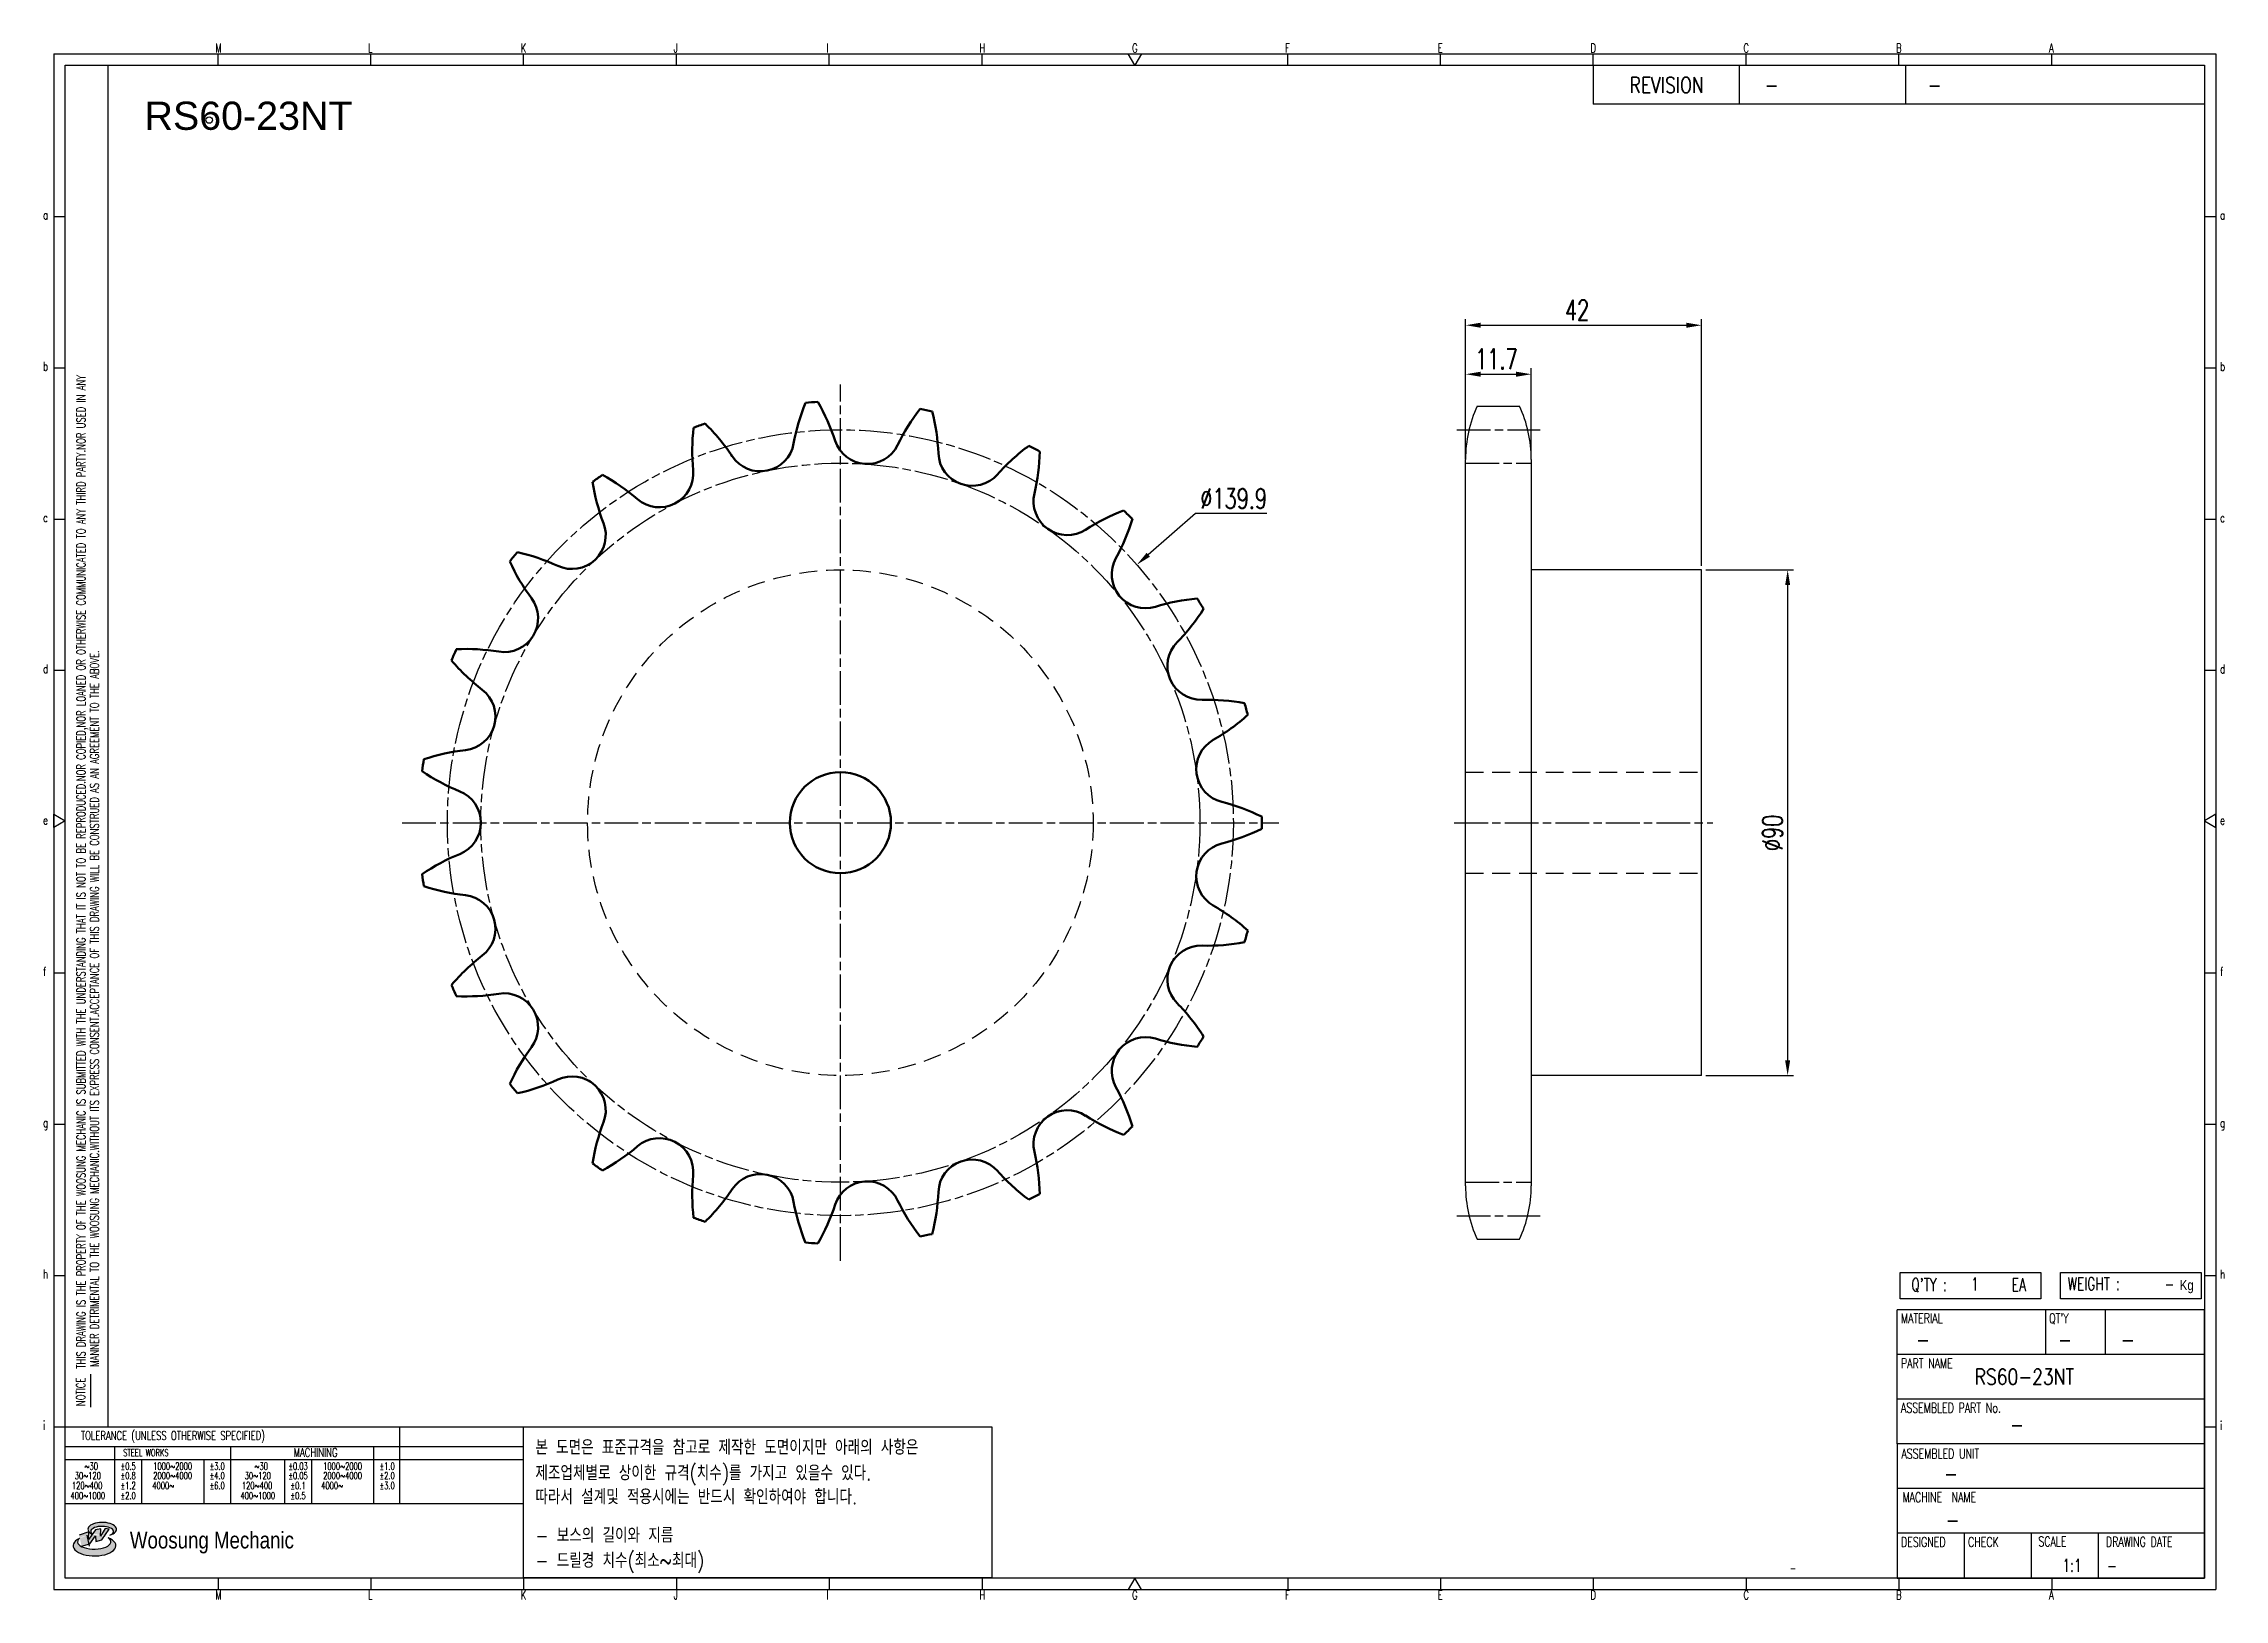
# Model space of a CAD drawing. Header units: millimetres. Extents: x 24105 to 24493, y 30 to 307.
import ezdxf
from ezdxf.enums import TextEntityAlignment as Align

# ---------------------------------------------------------------- set-up
doc = ezdxf.new("R2010")
doc.units = ezdxf.units.MM
for name, pattern in [('AM_ISO08W050', [18, 12, -1.5, 3, -1.5]), ('AM_ISO08W050x2', [9, 6, -0.75, 1.5, -0.75]), ('HIDDEN', [9.525, 6.35, -3.175])]:
    doc.linetypes.add(name, pattern=pattern)
for name, color, linetype, lineweight in [('AM_0N', 7, 'Continuous', 50), ('AM_7', 4, 'AM_ISO08W050', 25), ('AM_7N', 4, 'AM_ISO08W050', 25)]:
    doc.layers.add(name, color=color, linetype=linetype, lineweight=lineweight)
for name, color, linetype in [('HL', 2, 'HIDDEN'), ('S-DIM', 7, 'Continuous'), ('TITLE', 7, 'Continuous'), ('도면레이아웃', 7, 'Continuous')]:
    doc.layers.add(name, color=color, linetype=linetype)
doc.styles.add('HAN', font='ROMANS.shx', dxfattribs={"width": 0.7, "bigfont": 'whgtxt.shx'})
doc.styles.add('HKD_ST2', font='romans.shx', dxfattribs={"width": 0.7, "height": 4, "bigfont": '@extfont2.shx'})
doc.styles.add('HSG', font='SIMPLEX.shx', dxfattribs={"width": 0.7, "bigfont": 'HSG.shx'})
doc.styles.add('ROMANS', font='romans.shx', dxfattribs={"width": 0.7, "bigfont": 'whgtxt.shx'})
doc.styles.add('SLDTEXTSTYLE4', font='arial.ttf', dxfattribs={"width": 0.8})
doc.styles.get("Standard").update_dxf_attribs({"font": 'arial.ttf'})
doc.dimstyles.new('APP6', dxfattribs={"dimscale": 1.5, "dimtxt": 2.4, "dimasz": 1.8, "dimexe": 0.7, "dimexo": 0.5, "dimgap": 0.6, "dimtad": 1, "dimtoh": 1, "dimdec": 1, "dimrnd": 0.01, "dimzin": 9, "dimdsep": 46, "dimtxsty": 'HSG', "dimcen": 0, "dimclrd": 1, "dimclre": 1, "dimclrt": 256, "dimazin": 2, "dimtp": 1, "dimtm": 1, "dimtfac": 0.5, "dimtdec": 1, "dimtofl": 0, "dimtmove": 0, "dimatfit": 3, "dimfxl": 0, "dimtvp": 1, "dimtolj": 2, "dimlwd": -1, "dimlwe": -1, "dimarcsym": 0})

# ---------------------------------------------------------------- blocks, each defined once
blk = doc.blocks.new('SUYWSHJH')
at = {"layer": '도면레이아웃'}
h = blk.add_hatch(color=10, dxfattribs=at)
h.paths.add_polyline_path([(1.544, 35.177), (1.554, 34.966), (1.779, 35.034), (2.054, 35.422), (1.908, 35.446), (1.728, 35.167), (1.741, 35.439), (1.547, 35.405), (1.292, 35.041), (1.295, 35.33), (0.943, 35.208), (1.03, 34.8), (1.336, 34.885)])
edge = h.paths.add_edge_path()
edge.add_ellipse((1.795, 35.421), major_axis=(-0.53, 0), ratio=0.487785, start_angle=122.36065, end_angle=403.39574)
edge.add_line((1.411, 35.244), (1.419, 35.261))
edge.add_ellipse((1.798, 35.344), major_axis=(-0.423, 0), ratio=0.444396, start_angle=131.58977, end_angle=386.19408, ccw=False)
edge = h.paths.add_edge_path()
edge.add_ellipse((1.512, 34.815), major_axis=(-0.793, 0), ratio=0.480113, start_angle=314.67633, end_angle=590.85213)
edge.add_ellipse((1.501, 34.958), major_axis=(-0.62, 0), ratio=0.43311, start_angle=331.7024, end_angle=574.42495, ccw=False)
for p, q in [((0, 90.118), (80.15, 90.118)), ((0, 90.118), (0, 33.191)), ((6.089, 89.693), (6.089, 90.118)), ((11.753, 89.693), (11.753, 90.118)), ((17.418, 89.693), (17.418, 90.118)), ((23.082, 89.693), (23.082, 90.118)), ((28.746, 89.693), (28.746, 90.118)), ((34.411, 89.693), (34.411, 90.118)), ((45.739, 89.693), (45.739, 90.118)), ((51.404, 89.693), (51.404, 90.118)), ((57.068, 89.693), (57.068, 90.118)), ((62.732, 89.693), (62.732, 90.118)), ((68.397, 89.693), (68.397, 90.118)), ((74.061, 89.693), (74.061, 90.118)), ((80.15, 90.118), (80.15, 33.191)), ((0, 84.085), (0.425, 84.085)), ((79.725, 84.085), (80.15, 84.085)), ((0, 78.478), (0.425, 78.478)), ((79.725, 78.478), (80.15, 78.478)), ((0, 72.87), (0.425, 72.87)), ((79.725, 72.87), (80.15, 72.87)), ((0, 67.262), (0.425, 67.262)), ((79.725, 67.262), (80.15, 67.262)), ((0, 56.047), (0.425, 56.047)), ((79.725, 56.047), (80.15, 56.047)), ((0, 50.439), (0.425, 50.439)), ((79.725, 50.439), (80.15, 50.439)), ((0, 44.832), (0.425, 44.832)), ((79.725, 44.832), (80.15, 44.832)), ((1.377, 39.947), (1.377, 41.174)), ((0, 39.224), (0.425, 39.224)), ((79.725, 39.224), (80.15, 39.224)), ((0, 33.191), (80.15, 33.191)), ((6.089, 33.616), (6.089, 33.191)), ((11.753, 33.616), (11.753, 33.191)), ((17.418, 33.616), (17.418, 33.191)), ((23.082, 33.616), (23.082, 33.191)), ((28.746, 33.616), (28.746, 33.191)), ((34.411, 33.616), (34.411, 33.191)), ((45.739, 33.616), (45.739, 33.191)), ((51.404, 33.616), (51.404, 33.191)), ((57.068, 33.616), (57.068, 33.191)), ((62.732, 33.616), (62.732, 33.191)), ((68.397, 33.616), (68.397, 33.191)), ((74.061, 33.616), (74.061, 33.191))]:
    blk.add_line(p, q)
at = {"color": 2}
for p, q in [((2.017, 39.224), (2.017, 89.693)), ((0.425, 39.224), (17.418, 39.224)), ((12.816, 39.224), (12.816, 36.382)), ((17.418, 33.616), (17.418, 39.224)), ((0.425, 38.487), (17.418, 38.487)), ((0.425, 38.012), (17.418, 38.012)), ((2.257, 38.487), (2.257, 36.382)), ((3.257, 38.012), (3.257, 36.382)), ((5.557, 38.012), (5.557, 36.382)), ((6.557, 38.5), (6.557, 36.382)), ((8.557, 38.012), (8.557, 36.382)), ((9.557, 38.026), (9.557, 36.382)), ((11.857, 38.487), (11.857, 36.382)), ((0.425, 36.382), (17.418, 36.382))]:
    blk.add_line(p, q, dxfattribs=at)
at = {"color": 6, "ltscale": 0.5}
for p, q in [((57.068, 89.693), (57.068, 88.246)), ((62.47, 89.693), (62.47, 88.246)), ((68.635, 89.693), (68.635, 88.246)), ((79.725, 88.246), (57.068, 88.246)), ((68.336, 38.59), (68.336, 43.563)), ((79.725, 43.563), (68.336, 43.563)), ((73.827, 43.563), (73.827, 41.905)), ((76.037, 43.563), (76.037, 41.905)), ((79.725, 38.59), (79.725, 43.563)), ((79.725, 41.905), (68.336, 41.905)), ((79.725, 40.248), (68.336, 40.248)), ((68.336, 38.59), (68.336, 33.616)), ((79.725, 38.59), (68.336, 38.59)), ((79.725, 33.616), (79.725, 38.59)), ((79.725, 36.932), (68.336, 36.932)), ((79.725, 35.274), (68.336, 35.274)), ((70.822, 33.616), (70.822, 35.274)), ((73.309, 33.616), (73.309, 35.274)), ((75.796, 33.616), (75.796, 35.274)), ((68.336, 33.616), (79.725, 33.616))]:
    blk.add_line(p, q, dxfattribs=at)
for points in [[(40.075, 89.693), (39.83, 90.118), (40.32, 90.118)], [(0.425, 89.693), (79.725, 89.693), (79.725, 33.616), (0.425, 33.616)], [(0.425, 61.679), (0, 61.433), (0, 61.924)], [(79.725, 61.679), (80.15, 61.433), (80.15, 61.924)], [(40.075, 33.616), (39.83, 33.191), (40.32, 33.191)]]:
    blk.add_lwpolyline(points, close=True)
at = {"layer": 'TITLE', "color": 20}
for p, q in [((68.449, 43.961), (68.449, 44.936)), ((68.449, 44.936), (73.654, 44.936)), ((73.654, 44.936), (73.654, 43.961)), ((74.39, 43.961), (74.39, 44.936)), ((74.39, 44.936), (79.595, 44.936)), ((79.595, 44.936), (79.595, 43.961)), ((73.654, 43.961), (68.449, 43.961)), ((79.595, 43.961), (74.39, 43.961))]:
    blk.add_line(p, q, dxfattribs=at)
at = {"layer": '도면레이아웃'}
for p, q in [((1.295, 35.33), (0.943, 35.208)), ((1.03, 34.8), (1.336, 34.885)), ((1.224, 35.208), (1.311, 34.8)), ((1.224, 35.208), (1.224, 35.208)), ((1.547, 35.405), (1.292, 35.041)), ((1.292, 35.041), (1.295, 35.33)), ((1.336, 34.885), (1.544, 35.177)), ((1.419, 35.261), (1.411, 35.244)), ((1.544, 35.177), (1.554, 34.966)), ((1.741, 35.439), (1.547, 35.405)), ((1.554, 34.966), (1.779, 35.034)), ((1.908, 35.446), (1.728, 35.167)), ((1.728, 35.167), (1.741, 35.439)), ((1.779, 35.034), (2.054, 35.422)), ((2.054, 35.422), (1.908, 35.446))]:
    blk.add_line(p, q, dxfattribs=at)
for centre, major_axis, ratio, start_param, end_param in [((1.795, 35.421), (-0.53, 0), 0.487785, 2.135596, 7.040584), ((1.512, 34.815), (-0.793, 0), 0.480113, 5.492138, 10.312315), ((1.501, 34.958), (-0.62, 0), 0.43311, 5.789299, 10.025607), ((1.798, 35.344), (-0.423, 0), 0.444396, 2.296675, 6.740358)]:
    blk.add_ellipse(centre, major_axis=major_axis, ratio=ratio, start_param=start_param, end_param=end_param, dxfattribs=at)
at = {"color": 4, "style": 'HKD_ST2', "width": 0.7}
for s, p in [('M', (5.988, 90.164)), ('L', (11.652, 90.164)), ('K', (17.316, 90.164)), ('J', (22.981, 90.164)), ('I', (28.645, 90.164)), ('H', (34.309, 90.164)), ('G', (39.974, 90.164)), ('F', (45.638, 90.164)), ('E', (51.302, 90.164)), ('D', (56.967, 90.164)), ('C', (62.631, 90.164)), ('B', (68.295, 90.164)), ('A', (73.96, 90.164)), ('a', (-0.395, 83.976)), ('a', (80.305, 83.97)), ('b', (-0.395, 78.368)), ('b', (80.305, 78.362)), ('c', (-0.395, 72.76)), ('c', (80.305, 72.754)), ('d', (-0.395, 67.153)), ('d', (80.305, 67.147)), ('e', (-0.395, 61.545)), ('e', (80.305, 61.539)), ('f', (-0.395, 55.937)), ('f', (80.305, 55.931)), ('g', (-0.395, 50.33)), ('g', (80.305, 50.324)), ('h', (-0.395, 44.722)), ('h', (80.305, 44.716)), ('i', (-0.395, 39.114)), ('i', (80.305, 39.108)), ('M', (5.988, 32.824)), ('L', (11.652, 32.824)), ('K', (17.316, 32.824)), ('J', (22.981, 32.824)), ('I', (28.645, 32.824)), ('H', (34.309, 32.824)), ('G', (39.974, 32.824)), ('F', (45.638, 32.824)), ('E', (51.302, 32.824)), ('D', (56.967, 32.824)), ('C', (62.631, 32.824)), ('B', (68.295, 32.824)), ('A', (73.96, 32.824))]:
    blk.add_text(s, height=0.326, dxfattribs=at).set_placement(p)
for s, height, style, width, p in [('REVISION', 0.5806, 'HAN', 0.8, (58.415, 88.664)), ('-', 0.581, 'HAN', 0.8, (63.426, 88.664)), ('-', 0.581, 'HAN', 0.8, (69.468, 88.664)), ("Q'TY : ", 0.4746, 'HKD_ST2', 0.7, (68.857, 44.253)), ('1', 0.475, 'HKD_ST2', 0.7, (71.071, 44.275)), ('EA', 0.4746, 'HKD_ST2', 0.7, (72.578, 44.253)), ('WEIGHT : ', 0.4746, 'HKD_ST2', 0.7, (74.65, 44.286)), ('-', 0.581, 'HAN', 0.8, (69.029, 42.157)), ('-', 0.581, 'HAN', 0.8, (74.289, 42.157)), ('-', 0.581, 'HAN', 0.8, (76.623, 42.157)), ('-', 0.581, 'HAN', 0.8, (72.515, 39.013)), ('-', 0.581, 'HAN', 0.8, (70.067, 37.189)), ('-', 0.581, 'HAN', 0.8, (70.126, 35.48)), ('1:1', 0.4746, 'HKD_ST2', 0.7, (74.458, 33.848)), ('-', 0.475, 'HKD_ST2', 0.7, (76.112, 33.837))]:
    blk.add_text(s, height=height, dxfattribs=dict(style=style, width=width)).set_placement(p)
at = {"color": 6, "style": 'HKD_ST2', "width": 0.7}
for s, p in [(' THIS DRAWING IS THE PROPERTY OF THE WOOSUNG MECHANIC IS SUBMITTED WITH THE UNDERSTANDING THAT IT IS NOT TO BE REPRODUCED.NOR COPIED,NOR LOANED OR OTHERWISE COMMUNICATED TO ANY THIRD PARTY.NOR USED IN ANY', (1.173, 41.217)), ('MANNER DETRIMENTAL TO THE WOOSUNG MECHANIC.WITHOUT ITS EXPRESS CONSENT.ACCEPTANCE OF THIS DRAWING WILL BE CONSTRUED AS AN AGREEMENT TO THE ABOVE.', (1.672, 41.447))]:
    blk.add_text(s, height=0.326266, rotation=90, dxfattribs=at).set_placement(p)
at = {"style": 'HKD_ST2', "width": 0.7}
blk.add_text('-', height=0.475, dxfattribs=at).set_placement((78.613, 44.286), align=Align.RIGHT)
at = {"color": 4, "style": 'HKD_ST2', "width": 0.7}
for s, height, p in [('MATERIAL', 0.3651, (68.474, 43.425)), ("QT'Y", 0.3651, (73.965, 43.425)), ('PART NAME', 0.3651, (68.474, 41.756)), ('ASSEMBLED PART No.', 0.36511, (68.474, 40.109)), ('ASSEMBLED UNIT', 0.36511, (68.49, 38.408)), ('MACHINE  NAME', 0.36511, (68.532, 36.794)), ('DESIGNED', 0.3651, (68.474, 35.136)), ('CHECK', 0.3651, (70.961, 35.136)), ('SCALE', 0.3651, (73.566, 35.153)), ('DRAWING DATE', 0.36511, (76.071, 35.141))]:
    blk.add_text(s, height=height, dxfattribs=at).set_placement(p, align=Align.TOP_LEFT)
at = {"style": 'HKD_ST2', "width": 0.7}
blk.add_text('NOTICE', height=0.3263, rotation=90, dxfattribs=at).set_placement((1.163, 39.988))
for s, height, style, width, p in [('TOLERANCE (UNLESS OTHERWISE SPECIFIED)', 0.32627, 'HKD_ST2', 0.7, (4.417, 38.896)), ('-', 0.326, 'ROMANS', 0.65, (64.469, 33.975))]:
    blk.add_text(s, height=height, dxfattribs=dict(style=style, width=width)).set_placement(p, align=Align.MIDDLE_CENTER)
at = {"color": 4, "style": 'HKD_ST2', "width": 0.7}
for s, height, p in [('STEEL WORKS', 0.26101, (3.416, 38.268)), ('MACHINING', 0.3263, (9.707, 38.27)), ('%%P0.5', 0.261, (2.757, 37.762)), ('%%P0.8', 0.261, (2.757, 37.411)), ('%%P3.0', 0.261, (6.057, 37.762)), ('%%P4.0', 0.261, (6.057, 37.411)), ('%%P0.03', 0.261, (9.057, 37.762)), ('%%P0.05', 0.261, (9.057, 37.411)), ('%%P1.0', 0.261, (12.357, 37.762)), ('%%P2.0', 0.261, (12.357, 37.411)), ('%%P1.2', 0.261, (2.757, 37.045)), ('%%P2.0', 0.261, (2.757, 36.67)), ('%%P6.0', 0.261, (6.057, 37.045)), ('%%P0.1', 0.261, (9.057, 37.045)), ('%%P0.5', 0.261, (9.057, 36.67)), ('%%P3.0', 0.261, (12.357, 37.045))]:
    blk.add_text(s, height=height, dxfattribs=at).set_placement(p, align=Align.MIDDLE)
for s, height, p in [('30%%126120', 0.261, (1.263, 37.411)), ('%%12630', 0.261, (1.389, 37.762)), ('2000%%1264000', 0.26101, (4.407, 37.411)), ('1000%%1262000', 0.26101, (4.407, 37.762)), ('30%%126120', 0.261, (7.563, 37.411)), ('%%12630', 0.261, (7.689, 37.762)), ('2000%%1264000', 0.26101, (10.707, 37.411)), ('1000%%1262000', 0.26101, (10.707, 37.762)), ('400%%1261000', 0.26101, (1.263, 36.67)), ('120%%126400', 0.26101, (1.237, 37.045)), ('4000%%126', 0.261, (4.061, 37.045)), ('400%%1261000', 0.26101, (7.563, 36.67)), ('120%%126400', 0.26101, (7.537, 37.045)), ('4000%%126', 0.261, (10.321, 37.045))]:
    blk.add_text(s, height=height, dxfattribs=at).set_placement(p, align=Align.MIDDLE_CENTER)
at = {"color": 1, "style": 'SLDTEXTSTYLE4', "width": 0.8}
blk.add_text('Woosung Mechanic', height=0.61957, dxfattribs=at).set_placement((2.822, 34.711))
at = {"layer": 'TITLE', "width": 0.8}
blk.add_text('Kg', height=0.3789, dxfattribs=at).set_placement((78.807, 44.286))
blk = doc.blocks.new('*D2')
at = {"layer": 'Defpoints', "color": 0, "transparency": 16777216}
for p in [(24299.5, 214.06), (24193.96, 122.22)]:
    blk.add_point(p, dxfattribs=at)
at = {"layer": 'S-DIM', "color": 1, "transparency": 16777216}
for p, q in [((24309.95, 223.15), (24301.54, 215.83)), ((24322.61, 223.15), (24309.95, 223.15))]:
    blk.add_line(p, q, dxfattribs=at)
blk.add_solid([(24301.24, 216.17), (24301.84, 215.49), (24299.5, 214.06)], dxfattribs=at)
at = {"layer": 'S-DIM', "transparency": 16777216, "insert": (24316.73, 225.85), "char_height": 3.6, "attachment_point": 5, "style": 'HSG'}
blk.add_mtext('\\A2;∅139.9', dxfattribs=at)
blk = doc.blocks.new('*D3')
at = {"layer": 'Defpoints', "color": 0, "transparency": 16777216}
for p in [(24369.71, 247.97), (24358.01, 232.8), (24369.71, 232.14)]:
    blk.add_point(p, dxfattribs=at)
at = {"layer": 'S-DIM', "color": 1, "transparency": 16777216}
for p, q in [((24358.01, 233.55), (24358.01, 249.02)), ((24369.71, 232.89), (24369.71, 249.02)), ((24360.71, 247.97), (24367.01, 247.97))]:
    blk.add_line(p, q, dxfattribs=at)
for points in [[(24360.71, 248.42), (24360.71, 247.52), (24358.01, 247.97)], [(24367.01, 248.42), (24367.01, 247.52), (24369.71, 247.97)]]:
    blk.add_solid(points, dxfattribs=at)
at = {"layer": 'S-DIM', "transparency": 16777216, "insert": (24363.49, 250.67), "char_height": 3.6, "attachment_point": 5, "style": 'HSG'}
blk.add_mtext('\\A2;11.7', dxfattribs=at)
blk = doc.blocks.new('*D4')
at = {"layer": 'Defpoints', "color": 0, "transparency": 16777216}
for p in [(24400.01, 256.69), (24358.01, 232.14), (24400.01, 213.14)]:
    blk.add_point(p, dxfattribs=at)
at = {"layer": 'S-DIM', "color": 1, "transparency": 16777216}
for p, q in [((24358.01, 232.89), (24358.01, 257.74)), ((24360.71, 256.69), (24397.31, 256.69)), ((24400.01, 213.89), (24400.01, 257.74))]:
    blk.add_line(p, q, dxfattribs=at)
for points in [[(24360.71, 257.14), (24360.71, 256.24), (24358.01, 256.69)], [(24397.31, 257.14), (24397.31, 256.24), (24400.01, 256.69)]]:
    blk.add_solid(points, dxfattribs=at)
at = {"layer": 'S-DIM', "transparency": 16777216, "insert": (24377.86, 259.39), "char_height": 3.6, "attachment_point": 5, "style": 'HSG'}
blk.add_mtext('\\A2;42', dxfattribs=at)
blk = doc.blocks.new('*D5')
at = {"layer": 'Defpoints', "color": 0, "transparency": 16777216}
for p in [(24400.01, 213.14), (24400.01, 123.14), (24415.35, 123.14)]:
    blk.add_point(p, dxfattribs=at)
at = {"layer": 'S-DIM', "color": 1, "transparency": 16777216}
for p, q in [((24400.76, 213.14), (24416.4, 213.14)), ((24415.35, 210.44), (24415.35, 125.84)), ((24400.76, 123.14), (24416.4, 123.14))]:
    blk.add_line(p, q, dxfattribs=at)
for points in [[(24414.9, 210.44), (24415.8, 210.44), (24415.35, 213.14)], [(24414.9, 125.84), (24415.8, 125.84), (24415.35, 123.14)]]:
    blk.add_solid(points, dxfattribs=at)
at = {"layer": 'S-DIM', "transparency": 16777216, "insert": (24412.65, 166.33), "char_height": 3.6, "attachment_point": 5, "rotation": 90, "style": 'HSG'}
blk.add_mtext('\\A2;%%c90', dxfattribs=at)

msp = doc.modelspace()

# ---------------------------------------------------------------- linework, layer by layer
for p, q in [((24360.09, 242.3), (24367.63, 242.3)), ((24358.01, 103.48), (24358.01, 232.8)), ((24369.71, 232.8), (24369.71, 103.48)), ((24400.01, 213.14), (24369.71, 213.14)), ((24400.01, 123.14), (24400.01, 213.14)), ((24400.01, 123.14), (24369.71, 123.14)), ((24360.09, 93.98), (24367.63, 93.98))]:
    msp.add_line(p, q)
at = {"color": 4}
msp.add_lwpolyline([(24190.34, 60.62), (24273.71, 60.62), (24273.71, 33.7), (24190.34, 33.7)], close=True, dxfattribs=at)
msp.add_circle((24134.38, 293.22), 0.58)
for centre, start, end in [((24380.71, 232.8), 155.2599, 180), ((24347.01, 232.8), 0, 24.7401), ((24380.71, 103.48), 180, 204.7401), ((24347.01, 103.48), 335.2599, 0)]:
    msp.add_arc(centre, 22.7, start, end)
at = {"layer": 'AM_0N'}
msp.add_circle((24246.73, 168.14), 9, dxfattribs=at)
for centre, radius, start, end in [((24273.57, 229.28), 35.73, 157.598, 169.7826), ((24246.73, 168.14), 75.01, 93.0889, 94.7372), ((24211.82, 225.06), 35.73, 18.0435, 30.2281), ((24289.07, 219.77), 35.73, 141.9458, 154.1304), ((24246.73, 168.14), 75.01, 77.4367, 79.085), ((24228.47, 232.37), 35.73, 2.3913, 14.5759), ((24256.08, 234.25), 35.73, 173.2502, 185.4348), ((24246.73, 168.14), 75.01, 108.7411, 110.3893), ((24197.76, 213.53), 35.73, 33.6957, 45.8803), ((24232.49, 236.69), 6.01, 213.6957, 349.7826), ((24251.51, 237.99), 6.01, 198.0435, 334.1304), ((24270.18, 234.11), 6.01, 182.3913, 318.4783), ((24301.43, 206.44), 35.73, 126.2936, 138.4783), ((24246.73, 168.14), 75.01, 61.7846, 63.4328), ((24246.48, 234.91), 35.73, 346.7391, 358.9237), ((24246.73, 168.14), 75.01, 124.3933, 126.0415), ((24187.33, 198.63), 35.73, 49.3478, 61.5324), ((24214.52, 230.3), 6.01, 229.3478, 5.4348), ((24237.9, 234.33), 35.73, 188.9023, 201.087), ((24287.11, 225.34), 6.01, 166.7391, 302.8261), ((24198.95, 219.31), 6.01, 245, 21.087), ((24309.74, 190.26), 35.73, 110.6415, 122.8261), ((24264.5, 232.51), 35.73, 331.087, 343.2716), ((24246.73, 168.14), 75.01, 46.1324, 47.7806), ((24246.73, 168.14), 75.01, 140.0454, 141.6937), ((24220.37, 229.49), 35.73, 204.5545, 216.7391), ((24181.31, 181.47), 35.73, 65, 77.1846), ((24301.04, 212.32), 6.01, 151.087, 287.1739), ((24186.91, 204.52), 6.01, 260.6522, 36.7391), ((24313.37, 172.44), 35.73, 94.9893, 107.1739), ((24281.21, 225.33), 35.73, 315.4348, 327.6194), ((24246.73, 168.14), 75.01, 30.4802, 32.1285), ((24246.73, 168.14), 75.01, 155.6976, 157.3459), ((24180.13, 163.33), 35.73, 80.6522, 92.8368), ((24310.95, 196.03), 6.01, 135.4348, 271.5217), ((24204.79, 220.1), 35.73, 220.2067, 232.3913), ((24179.32, 187.03), 6.01, 276.3043, 52.3913), ((24312.06, 154.3), 35.73, 79.3371, 91.5217), ((24295.36, 213.9), 35.73, 299.7826, 311.9672), ((24246.73, 168.14), 75.01, 14.8281, 16.4763), ((24316.09, 177.67), 6.01, 119.7826, 255.8696), ((24246.73, 168.14), 75.01, 171.3498, 172.998), ((24183.9, 145.54), 35.73, 96.3043, 108.489), ((24192.33, 206.86), 35.73, 235.8589, 248.0435), ((24176.72, 168.14), 6.01, 291.9565, 68.0435), ((24305.9, 137.19), 35.73, 63.6849, 75.8696), ((24305.9, 199.09), 35.73, 284.1304, 296.3151), ((24246.73, 168.14), 75.01, 359.1759, 0.8241), ((24316.09, 158.61), 6.01, 104.1304, 240.2174), ((24192.33, 129.42), 35.73, 111.9565, 124.1411), ((24246.73, 168.14), 75.01, 187.002, 188.6502), ((24183.9, 190.74), 35.73, 251.511, 263.6957), ((24179.32, 149.25), 6.01, 307.6087, 83.6957), ((24295.36, 122.38), 35.73, 48.0328, 60.2174), ((24246.73, 168.14), 75.01, 343.5237, 345.1719), ((24204.79, 116.18), 35.73, 127.6087, 139.7933), ((24310.95, 140.25), 6.01, 88.4783, 224.5652), ((24312.06, 181.98), 35.73, 268.4783, 280.6629), ((24246.73, 168.14), 75.01, 202.6541, 204.3024), ((24180.13, 172.95), 35.73, 267.1632, 279.3478), ((24186.91, 131.76), 6.01, 323.2609, 99.3478), ((24281.21, 110.95), 35.73, 32.3806, 44.5652), ((24220.37, 106.79), 35.73, 143.2609, 155.4455), ((24301.04, 123.96), 6.01, 72.8261, 208.913), ((24313.37, 163.84), 35.73, 252.8261, 265.0107), ((24246.73, 168.14), 75.01, 327.8715, 329.5198), ((24246.73, 168.14), 75.01, 218.3063, 219.9546), ((24181.31, 154.81), 35.73, 282.8154, 295), ((24198.95, 116.97), 6.01, 338.913, 115), ((24264.5, 103.77), 35.73, 16.7284, 28.913), ((24287.11, 110.94), 6.01, 57.1739, 193.2609), ((24237.9, 101.95), 35.73, 158.913, 171.0977), ((24309.74, 146.02), 35.73, 237.1739, 249.3585), ((24246.73, 168.14), 75.01, 312.2194, 313.8676), ((24187.33, 137.65), 35.73, 298.4676, 310.6522), ((24214.52, 105.98), 6.01, 354.5652, 130.6522), ((24246.48, 101.37), 35.73, 1.0763, 13.2609), ((24246.73, 168.14), 75.01, 233.9585, 235.6067), ((24256.08, 102.02), 35.73, 174.5652, 186.7498), ((24232.49, 99.59), 6.01, 10.2174, 146.3043), ((24270.18, 102.17), 6.01, 41.5217, 177.6087), ((24301.43, 129.84), 35.73, 221.5217, 233.7064), ((24197.76, 122.75), 35.73, 314.1197, 326.3043), ((24251.51, 98.29), 6.01, 25.8696, 161.9565), ((24228.47, 103.91), 35.73, 345.4241, 357.6087), ((24246.73, 168.14), 75.01, 296.5672, 298.2154), ((24246.73, 168.14), 75.01, 249.6107, 251.2589), ((24273.57, 107), 35.73, 190.2174, 202.402), ((24211.82, 111.22), 35.73, 329.7719, 341.9565), ((24289.07, 116.51), 35.73, 205.8696, 218.0542), ((24246.73, 168.14), 75.01, 265.2628, 266.9111), ((24246.73, 168.14), 75.01, 280.915, 282.5633)]:
    msp.add_arc(centre, radius, start, end, dxfattribs=at)
at = {"layer": 'AM_7', "linetype": 'AM_ISO08W050x2'}
msp.add_circle((24246.73, 168.14), 69.95, dxfattribs=at)
at = {"layer": 'AM_7N', "linetype": 'AM_ISO08W050x2'}
for p, q in [((24246.73, 90.13), (24246.73, 246.15)), ((24356.45, 238.09), (24371.27, 238.09)), ((24358.01, 232.14), (24369.71, 232.14)), ((24168.72, 168.14), (24324.75, 168.14)), ((24356.01, 168.14), (24402.01, 168.14)), ((24358.01, 104.14), (24369.71, 104.14)), ((24356.45, 98.19), (24371.27, 98.19))]:
    msp.add_line(p, q, dxfattribs=at)
msp.add_circle((24246.73, 168.14), 64, dxfattribs=at)
at = {"layer": 'HL', "ltscale": 0.5}
for p, q in [((24358.01, 177.14), (24400.01, 177.14)), ((24358.01, 159.14), (24400.01, 159.14))]:
    msp.add_line(p, q, dxfattribs=at)
msp.add_circle((24246.73, 168.14), 45, dxfattribs=at)

# ---------------------------------------------------------------- block references
at = {"xscale": 4.802204376507272, "yscale": 4.802204376507272, "zscale": 4.802204376507272}
msp.add_blockref('SUYWSHJH', (24106.7, -127.74), dxfattribs=at)

# ---------------------------------------------------------------- texts
at = {"color": 2}
msp.add_text('RS60-23NT', height=5.018, dxfattribs=at).set_placement((24122.86, 291.47))
at = {"style": 'HAN', "width": 0.8}
msp.add_text('RS60-23NT', height=2.788, dxfattribs=at).set_placement((24448.65, 68.12))
at = {"color": 4, "style": 'HAN', "width": 0.8}
for s, p in [('본 도면은 표준규격을 참고로 제작한 도면이지만 아래의 사항은', (24192.43, 55.64)), ('제조업체별로 상이한 규격(치수)를 가지고 있을수 있다.', (24192.43, 51.07)), ('따라서 설계및 적용시에는 반드시 확인하여야 합니다.', (24192.43, 46.82)), ('- 보스의 길이와 지름', (24192.43, 39.98)), ('- 드릴경 치수(최소~최대)', (24192.43, 35.49))]:
    msp.add_text(s, height=2.6381, dxfattribs=at).set_placement(p)

# ---------------------------------------------------------------- dimensions: what is measured, and where the dimension line sits
at = {"layer": 'S-DIM', "color": 1}
for base, p1, p2, picture, middle in [((24400.01, 256.69), (24358.01, 232.14), (24400.01, 213.14), '*D4', (24377.86, 256.69)), ((24369.71, 247.97), (24358.01, 232.8), (24369.71, 232.14), '*D3', (24363.49, 247.97))]:
    dim = msp.add_linear_dim(base=base, p1=p1, p2=p2, dimstyle='APP6', dxfattribs=at)
    dim.commit()
    dim.dimension.update_dxf_attribs({"geometry": picture, "text_midpoint": middle, "dimtype": 128})
dim = msp.add_diameter_dim_2p(p1=(24193.96, 122.22), p2=(24299.5, 214.06), dimstyle='APP6', dxfattribs=at)
dim.commit()
dim.dimension.update_dxf_attribs({"geometry": '*D2', "text_midpoint": (24316.73, 223.15), "dimtype": 131})
dim = msp.add_linear_dim(base=(24415.35, 123.14), p1=(24400.01, 213.14), p2=(24400.01, 123.14), angle=90, text='%%c<>', dimstyle='APP6', dxfattribs=at)
dim.commit()
dim.dimension.update_dxf_attribs({"geometry": '*D5', "text_midpoint": (24415.35, 166.33), "dimtype": 128})

doc.saveas('drawing.dxf')
